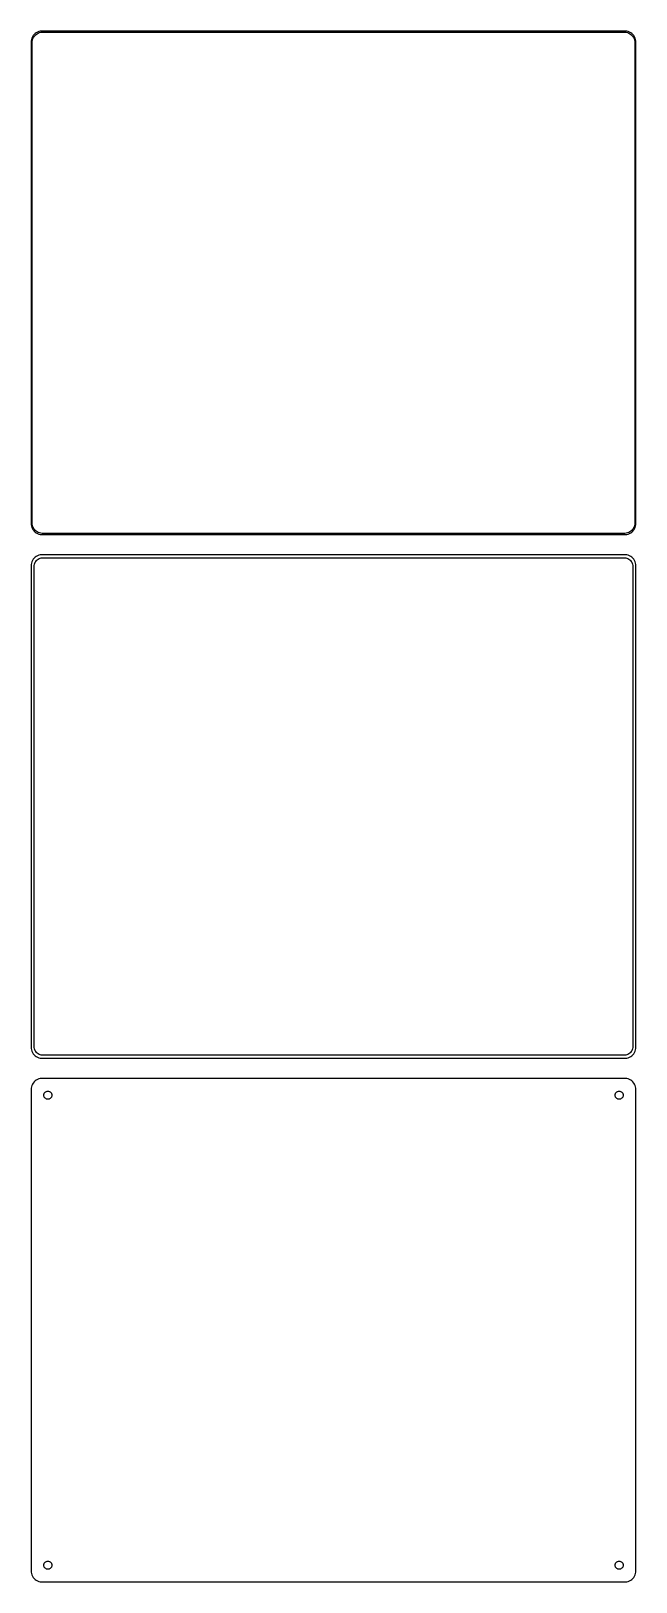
# Model space of a CAD drawing. Header units: metres. Extents: x -135 to 135, y 356 to 1048.
import ezdxf

# ---------------------------------------------------------------- set-up
doc = ezdxf.new("R2010")
doc.units = ezdxf.units.M

msp = doc.modelspace()

# ---------------------------------------------------------------- linework, layer by layer
for p, q in [((-134.045, 1046.44), (-134.382, 1045.91)), ((-133.645, 1046.92), (-134.045, 1046.44)), ((-133.187, 1047.35), (-133.645, 1046.92)), ((-133.593, 1046.04), (-133.213, 1046.5)), ((-133.213, 1046.5), (-132.778, 1046.91)), ((-132.679, 1047.72), (-133.187, 1047.35)), ((-132.778, 1046.91), (-132.295, 1047.26)), ((-132.129, 1048.02), (-132.679, 1047.72)), ((-132.295, 1047.26), (-131.772, 1047.55)), ((-131.545, 1048.26), (-132.129, 1048.02)), ((-131.772, 1047.55), (-131.218, 1047.77)), ((-130.937, 1048.41), (-131.545, 1048.26)), ((-131.218, 1047.77), (-130.64, 1047.92)), ((-130.314, 1048.49), (-130.937, 1048.41)), ((-130.64, 1047.92), (-130.048, 1047.99)), ((130.314, 1048.49), (-130.314, 1048.49)), ((-130.048, 1047.99), (130.048, 1047.99)), ((130.048, 1047.99), (130.64, 1047.92)), ((130.937, 1048.41), (130.314, 1048.49)), ((130.64, 1047.92), (131.218, 1047.77)), ((131.545, 1048.26), (130.937, 1048.41)), ((131.218, 1047.77), (131.772, 1047.55)), ((132.129, 1048.02), (131.545, 1048.26)), ((131.772, 1047.55), (132.295, 1047.26)), ((132.679, 1047.72), (132.129, 1048.02)), ((132.295, 1047.26), (132.778, 1046.91)), ((133.187, 1047.35), (132.679, 1047.72)), ((132.778, 1046.91), (133.213, 1046.5)), ((133.645, 1046.92), (133.187, 1047.35)), ((133.213, 1046.5), (133.593, 1046.04)), ((134.045, 1046.44), (133.645, 1046.92)), ((134.382, 1045.91), (134.045, 1046.44)), ((-134.961, 1044.13), (-135, 1043.5)), ((-135, 1043.5), (-135, 828.5)), ((-134.843, 1044.74), (-134.961, 1044.13)), ((-134.649, 1045.34), (-134.843, 1044.74)), ((-134.382, 1045.91), (-134.649, 1045.34)), ((-134.5, 1043.25), (-134.463, 1043.85)), ((-134.5, 828.75), (-134.5, 1043.25)), ((-134.463, 1043.85), (-134.351, 1044.43)), ((-134.351, 1044.43), (-134.166, 1045)), ((-134.166, 1045), (-133.912, 1045.54)), ((-133.912, 1045.54), (-133.593, 1046.04)), ((133.593, 1046.04), (133.912, 1045.54)), ((133.912, 1045.54), (134.166, 1045)), ((134.166, 1045), (134.351, 1044.43)), ((134.351, 1044.43), (134.463, 1043.85)), ((134.649, 1045.34), (134.382, 1045.91)), ((134.463, 1043.85), (134.5, 1043.25)), ((134.5, 1043.25), (134.5, 828.75)), ((134.843, 1044.74), (134.649, 1045.34)), ((134.961, 1044.13), (134.843, 1044.74)), ((135, 1043.5), (134.961, 1044.13)), ((135, 828.5), (135, 1043.5)), ((-135, 828.5), (-134.961, 827.873)), ((-134.961, 827.873), (-134.843, 827.257)), ((-134.843, 827.257), (-134.649, 826.659)), ((-134.649, 826.659), (-134.382, 826.091)), ((-134.463, 828.155), (-134.5, 828.75)), ((-134.351, 827.569), (-134.463, 828.155)), ((-134.382, 826.091), (-134.045, 825.561)), ((-134.166, 827.001), (-134.351, 827.569)), ((-133.912, 826.462), (-134.166, 827.001)), ((-134.045, 825.561), (-133.645, 825.077)), ((-133.593, 825.958), (-133.912, 826.462)), ((-133.645, 825.077), (-133.187, 824.647)), ((-133.213, 825.498), (-133.593, 825.958)), ((-132.778, 825.09), (-133.213, 825.498)), ((-133.187, 824.647), (-132.679, 824.278)), ((-132.295, 824.739), (-132.778, 825.09)), ((-131.772, 824.452), (-132.295, 824.739)), ((132.295, 824.739), (131.772, 824.452)), ((132.778, 825.09), (132.295, 824.739)), ((132.679, 824.278), (133.187, 824.647)), ((133.213, 825.498), (132.778, 825.09)), ((133.187, 824.647), (133.645, 825.077)), ((133.593, 825.958), (133.213, 825.498)), ((133.912, 826.462), (133.593, 825.958)), ((133.645, 825.077), (134.045, 825.561)), ((134.166, 827.001), (133.912, 826.462)), ((134.045, 825.561), (134.382, 826.091)), ((134.351, 827.569), (134.166, 827.001)), ((134.463, 828.155), (134.351, 827.569)), ((134.382, 826.091), (134.649, 826.659)), ((134.5, 828.75), (134.463, 828.155)), ((134.649, 826.659), (134.843, 827.257)), ((134.843, 827.257), (134.961, 827.873)), ((134.961, 827.873), (135, 828.5)), ((-132.679, 824.278), (-132.129, 823.976)), ((-132.129, 823.976), (-131.545, 823.745)), ((-131.218, 824.232), (-131.772, 824.452)), ((-131.545, 823.745), (-130.937, 823.589)), ((-130.64, 824.084), (-131.218, 824.232)), ((-130.937, 823.589), (-130.314, 823.51)), ((-130.048, 824.009), (-130.64, 824.084)), ((-130.314, 823.51), (130.314, 823.51)), ((130.048, 824.009), (-130.048, 824.009)), ((130.64, 824.084), (130.048, 824.009)), ((130.314, 823.51), (130.937, 823.589)), ((131.218, 824.232), (130.64, 824.084)), ((130.937, 823.589), (131.545, 823.745)), ((131.772, 824.452), (131.218, 824.232)), ((131.545, 823.745), (132.129, 823.976)), ((132.129, 823.976), (132.679, 824.278)), ((-134.649, 811.341), (-134.843, 810.743)), ((-134.382, 811.909), (-134.649, 811.341)), ((-134.045, 812.439), (-134.382, 811.909)), ((-133.645, 812.923), (-134.045, 812.439)), ((-133.187, 813.353), (-133.645, 812.923)), ((-133.348, 810.674), (-133.141, 811.114)), ((-132.679, 813.722), (-133.187, 813.353)), ((-133.141, 811.114), (-132.88, 811.524)), ((-132.88, 811.524), (-132.571, 811.899)), ((-132.129, 814.024), (-132.679, 813.722)), ((-132.571, 811.899), (-132.216, 812.231)), ((-132.216, 812.231), (-131.823, 812.517)), ((-131.545, 814.255), (-132.129, 814.024)), ((-131.823, 812.517), (-131.398, 812.751)), ((-130.937, 814.411), (-131.545, 814.255)), ((-131.398, 812.751), (-130.946, 812.93)), ((-130.946, 812.93), (-130.475, 813.051)), ((-130.314, 814.49), (-130.937, 814.411)), ((-130.475, 813.051), (-129.993, 813.112)), ((130.314, 814.49), (-130.314, 814.49)), ((-129.993, 813.112), (129.993, 813.112)), ((129.993, 813.112), (130.475, 813.051)), ((130.937, 814.411), (130.314, 814.49)), ((130.475, 813.051), (130.946, 812.93)), ((131.545, 814.255), (130.937, 814.411)), ((130.946, 812.93), (131.398, 812.751)), ((131.398, 812.751), (131.823, 812.517)), ((132.129, 814.024), (131.545, 814.255)), ((131.823, 812.517), (132.216, 812.231)), ((132.679, 813.722), (132.129, 814.024)), ((132.216, 812.231), (132.571, 811.899)), ((132.571, 811.899), (132.88, 811.524)), ((133.187, 813.353), (132.679, 813.722)), ((132.88, 811.524), (133.141, 811.114)), ((133.141, 811.114), (133.348, 810.674)), ((133.645, 812.923), (133.187, 813.353)), ((134.045, 812.439), (133.645, 812.923)), ((134.382, 811.909), (134.045, 812.439)), ((134.649, 811.341), (134.382, 811.909)), ((134.843, 810.743), (134.649, 811.341)), ((-134.961, 810.127), (-135, 809.5)), ((-135, 809.5), (-135, 594.5)), ((-134.843, 810.743), (-134.961, 810.127)), ((-133.619, 809.25), (-133.589, 809.735)), ((-133.619, 594.75), (-133.619, 809.25)), ((-133.589, 809.735), (-133.498, 810.212)), ((-133.498, 810.212), (-133.348, 810.674)), ((133.348, 810.674), (133.498, 810.212)), ((133.498, 810.212), (133.589, 809.735)), ((133.589, 809.735), (133.619, 809.25)), ((133.619, 809.25), (133.619, 594.75)), ((134.961, 810.127), (134.843, 810.743)), ((135, 809.5), (134.961, 810.127)), ((135, 594.5), (135, 809.5)), ((-135, 594.5), (-134.961, 593.873)), ((-134.961, 593.873), (-134.843, 593.257)), ((-134.843, 593.257), (-134.649, 592.659)), ((-134.649, 592.659), (-134.382, 592.091)), ((-134.382, 592.091), (-134.045, 591.561)), ((-134.045, 591.561), (-133.645, 591.077)), ((-133.645, 591.077), (-133.187, 590.647)), ((-133.589, 594.265), (-133.619, 594.75)), ((-133.498, 593.788), (-133.589, 594.265)), ((-133.348, 593.326), (-133.498, 593.788)), ((-133.141, 592.886), (-133.348, 593.326)), ((-133.187, 590.647), (-132.679, 590.278)), ((-132.88, 592.476), (-133.141, 592.886)), ((-132.571, 592.101), (-132.88, 592.476)), ((-132.679, 590.278), (-132.129, 589.976)), ((-132.216, 591.769), (-132.571, 592.101)), ((-131.823, 591.483), (-132.216, 591.769)), ((-132.129, 589.976), (-131.545, 589.745)), ((-131.398, 591.249), (-131.823, 591.483)), ((-131.545, 589.745), (-130.937, 589.589)), ((-130.946, 591.07), (-131.398, 591.249)), ((-130.475, 590.949), (-130.946, 591.07)), ((-130.937, 589.589), (-130.314, 589.51)), ((-129.993, 590.888), (-130.475, 590.949)), ((-130.314, 589.51), (130.314, 589.51)), ((129.993, 590.888), (-129.993, 590.888)), ((130.475, 590.949), (129.993, 590.888)), ((130.314, 589.51), (130.937, 589.589)), ((130.946, 591.07), (130.475, 590.949)), ((130.937, 589.589), (131.545, 589.745)), ((131.398, 591.249), (130.946, 591.07)), ((131.823, 591.483), (131.398, 591.249)), ((131.545, 589.745), (132.129, 589.976)), ((132.216, 591.769), (131.823, 591.483)), ((132.129, 589.976), (132.679, 590.278)), ((132.571, 592.101), (132.216, 591.769)), ((132.88, 592.476), (132.571, 592.101)), ((132.679, 590.278), (133.187, 590.647)), ((133.141, 592.886), (132.88, 592.476)), ((133.348, 593.326), (133.141, 592.886)), ((133.187, 590.647), (133.645, 591.077)), ((133.498, 593.788), (133.348, 593.326)), ((133.589, 594.265), (133.498, 593.788)), ((133.619, 594.75), (133.589, 594.265)), ((133.645, 591.077), (134.045, 591.561)), ((134.045, 591.561), (134.382, 592.091)), ((134.382, 592.091), (134.649, 592.659)), ((134.649, 592.659), (134.843, 593.257)), ((134.843, 593.257), (134.961, 593.873)), ((134.961, 593.873), (135, 594.5)), ((-134.961, 576.127), (-135, 575.5)), ((-135, 575.5), (-135, 360.5)), ((-134.843, 576.743), (-134.961, 576.127)), ((-134.649, 577.341), (-134.843, 576.743)), ((-134.382, 577.909), (-134.649, 577.341)), ((-134.045, 578.439), (-134.382, 577.909)), ((-133.645, 578.923), (-134.045, 578.439)), ((-133.187, 579.353), (-133.645, 578.923)), ((-132.679, 579.722), (-133.187, 579.353)), ((-132.129, 580.024), (-132.679, 579.722)), ((-131.545, 580.255), (-132.129, 580.024)), ((-130.937, 580.411), (-131.545, 580.255)), ((-130.314, 580.49), (-130.937, 580.411)), ((130.314, 580.49), (-130.314, 580.49)), ((130.937, 580.411), (130.314, 580.49)), ((131.545, 580.255), (130.937, 580.411)), ((132.129, 580.024), (131.545, 580.255)), ((132.679, 579.722), (132.129, 580.024)), ((133.187, 579.353), (132.679, 579.722)), ((133.645, 578.923), (133.187, 579.353)), ((134.045, 578.439), (133.645, 578.923)), ((134.382, 577.909), (134.045, 578.439)), ((134.649, 577.341), (134.382, 577.909)), ((134.843, 576.743), (134.649, 577.341)), ((134.961, 576.127), (134.843, 576.743)), ((135, 575.5), (134.961, 576.127)), ((135, 360.5), (135, 575.5)), ((-129.3, 573), (-129.286, 573.226)), ((-129.286, 572.774), (-129.3, 573)), ((-129.286, 573.226), (-129.243, 573.448)), ((-129.243, 572.552), (-129.286, 572.774)), ((-129.243, 573.448), (-129.174, 573.663)), ((-129.174, 572.337), (-129.243, 572.552)), ((-129.174, 573.663), (-129.077, 573.867)), ((-129.077, 572.133), (-129.174, 572.337)), ((-129.077, 573.867), (-128.956, 574.058)), ((-128.956, 571.942), (-129.077, 572.133)), ((-128.956, 574.058), (-128.812, 574.232)), ((-128.812, 571.768), (-128.956, 571.942)), ((-128.812, 574.232), (-128.647, 574.387)), ((-128.647, 571.613), (-128.812, 571.768)), ((-128.647, 574.387), (-128.464, 574.52)), ((-128.464, 571.48), (-128.647, 571.613)), ((-128.464, 574.52), (-128.266, 574.629)), ((-128.266, 571.371), (-128.464, 571.48)), ((-128.266, 574.629), (-128.056, 574.712)), ((-128.056, 571.288), (-128.266, 571.371)), ((-128.056, 574.712), (-127.837, 574.768)), ((-127.837, 571.232), (-128.056, 571.288)), ((-127.837, 574.768), (-127.613, 574.796)), ((-127.613, 571.204), (-127.837, 571.232)), ((-127.613, 574.796), (-127.387, 574.796)), ((-127.387, 571.204), (-127.613, 571.204)), ((-127.387, 574.796), (-127.163, 574.768)), ((-127.163, 571.232), (-127.387, 571.204)), ((-127.163, 574.768), (-126.944, 574.712)), ((-126.944, 571.288), (-127.163, 571.232)), ((-126.944, 574.712), (-126.734, 574.629)), ((-126.734, 571.371), (-126.944, 571.288)), ((-126.734, 574.629), (-126.536, 574.52)), ((-126.536, 571.48), (-126.734, 571.371)), ((-126.536, 574.52), (-126.353, 574.387)), ((-126.353, 571.613), (-126.536, 571.48)), ((-126.353, 574.387), (-126.188, 574.232)), ((-126.188, 571.768), (-126.353, 571.613)), ((-126.188, 574.232), (-126.044, 574.058)), ((-126.044, 571.942), (-126.188, 571.768)), ((-126.044, 574.058), (-125.923, 573.867)), ((-125.923, 572.133), (-126.044, 571.942)), ((-125.923, 573.867), (-125.826, 573.663)), ((-125.826, 572.337), (-125.923, 572.133)), ((-125.826, 573.663), (-125.757, 573.448)), ((-125.757, 572.552), (-125.826, 572.337)), ((-125.757, 573.448), (-125.714, 573.226)), ((-125.714, 572.774), (-125.757, 572.552)), ((-125.714, 573.226), (-125.7, 573)), ((-125.7, 573), (-125.714, 572.774)), ((125.7, 573), (125.714, 573.226)), ((125.714, 572.774), (125.7, 573)), ((125.714, 573.226), (125.757, 573.448)), ((125.757, 572.552), (125.714, 572.774)), ((125.757, 573.448), (125.826, 573.663)), ((125.826, 572.337), (125.757, 572.552)), ((125.826, 573.663), (125.923, 573.867)), ((125.923, 572.133), (125.826, 572.337)), ((125.923, 573.867), (126.044, 574.058)), ((126.044, 571.942), (125.923, 572.133)), ((126.044, 574.058), (126.188, 574.232)), ((126.188, 571.768), (126.044, 571.942)), ((126.188, 574.232), (126.353, 574.387)), ((126.353, 571.613), (126.188, 571.768)), ((126.353, 574.387), (126.536, 574.52)), ((126.536, 571.48), (126.353, 571.613)), ((126.536, 574.52), (126.734, 574.629)), ((126.734, 571.371), (126.536, 571.48)), ((126.734, 574.629), (126.944, 574.712)), ((126.944, 571.288), (126.734, 571.371)), ((126.944, 574.712), (127.163, 574.768)), ((127.163, 571.232), (126.944, 571.288)), ((127.163, 574.768), (127.387, 574.796)), ((127.387, 571.204), (127.163, 571.232)), ((127.387, 574.796), (127.613, 574.796)), ((127.613, 571.204), (127.387, 571.204)), ((127.613, 574.796), (127.837, 574.768)), ((127.837, 571.232), (127.613, 571.204)), ((127.837, 574.768), (128.056, 574.712)), ((128.056, 571.288), (127.837, 571.232)), ((128.056, 574.712), (128.266, 574.629)), ((128.266, 571.371), (128.056, 571.288)), ((128.266, 574.629), (128.464, 574.52)), ((128.464, 571.48), (128.266, 571.371)), ((128.464, 574.52), (128.647, 574.387)), ((128.647, 571.613), (128.464, 571.48)), ((128.647, 574.387), (128.812, 574.232)), ((128.812, 571.768), (128.647, 571.613)), ((128.812, 574.232), (128.956, 574.058)), ((128.956, 571.942), (128.812, 571.768)), ((128.956, 574.058), (129.077, 573.867)), ((129.077, 572.133), (128.956, 571.942)), ((129.077, 573.867), (129.174, 573.663)), ((129.174, 572.337), (129.077, 572.133)), ((129.174, 573.663), (129.243, 573.448)), ((129.243, 572.552), (129.174, 572.337)), ((129.243, 573.448), (129.286, 573.226)), ((129.286, 572.774), (129.243, 572.552)), ((129.286, 573.226), (129.3, 573)), ((129.3, 573), (129.286, 572.774)), ((-135, 360.5), (-134.961, 359.873)), ((-129.3, 363), (-129.286, 363.226)), ((-129.286, 362.774), (-129.3, 363)), ((-129.286, 363.226), (-129.243, 363.448)), ((-129.243, 362.552), (-129.286, 362.774)), ((-129.243, 363.448), (-129.174, 363.663)), ((-129.174, 362.337), (-129.243, 362.552)), ((-129.174, 363.663), (-129.077, 363.867)), ((-129.077, 362.133), (-129.174, 362.337)), ((-129.077, 363.867), (-128.956, 364.058)), ((-128.956, 361.942), (-129.077, 362.133)), ((-128.956, 364.058), (-128.812, 364.232)), ((-128.812, 361.768), (-128.956, 361.942)), ((-128.812, 364.232), (-128.647, 364.387)), ((-128.647, 361.613), (-128.812, 361.768)), ((-128.647, 364.387), (-128.464, 364.52)), ((-128.464, 361.48), (-128.647, 361.613)), ((-128.464, 364.52), (-128.266, 364.629)), ((-128.266, 361.371), (-128.464, 361.48)), ((-128.266, 364.629), (-128.056, 364.712)), ((-128.056, 361.288), (-128.266, 361.371)), ((-128.056, 364.712), (-127.837, 364.768)), ((-127.837, 361.232), (-128.056, 361.288)), ((-127.837, 364.768), (-127.613, 364.796)), ((-127.613, 361.204), (-127.837, 361.232)), ((-127.613, 364.796), (-127.387, 364.796)), ((-127.387, 361.204), (-127.613, 361.204)), ((-127.387, 364.796), (-127.163, 364.768)), ((-127.163, 361.232), (-127.387, 361.204)), ((-127.163, 364.768), (-126.944, 364.712)), ((-126.944, 361.288), (-127.163, 361.232)), ((-126.944, 364.712), (-126.734, 364.629)), ((-126.734, 361.371), (-126.944, 361.288)), ((-126.734, 364.629), (-126.536, 364.52)), ((-126.536, 361.48), (-126.734, 361.371)), ((-126.536, 364.52), (-126.353, 364.387)), ((-126.353, 361.613), (-126.536, 361.48)), ((-126.353, 364.387), (-126.188, 364.232)), ((-126.188, 361.768), (-126.353, 361.613)), ((-126.188, 364.232), (-126.044, 364.058)), ((-126.044, 361.942), (-126.188, 361.768)), ((-126.044, 364.058), (-125.923, 363.867)), ((-125.923, 362.133), (-126.044, 361.942)), ((-125.923, 363.867), (-125.826, 363.663)), ((-125.826, 362.337), (-125.923, 362.133)), ((-125.826, 363.663), (-125.757, 363.448)), ((-125.757, 362.552), (-125.826, 362.337)), ((-125.757, 363.448), (-125.714, 363.226)), ((-125.714, 362.774), (-125.757, 362.552)), ((-125.714, 363.226), (-125.7, 363)), ((-125.7, 363), (-125.714, 362.774)), ((125.7, 363), (125.714, 363.226)), ((125.714, 362.774), (125.7, 363)), ((125.714, 363.226), (125.757, 363.448)), ((125.757, 362.552), (125.714, 362.774)), ((125.757, 363.448), (125.826, 363.663)), ((125.826, 362.337), (125.757, 362.552)), ((125.826, 363.663), (125.923, 363.867)), ((125.923, 362.133), (125.826, 362.337)), ((125.923, 363.867), (126.044, 364.058)), ((126.044, 361.942), (125.923, 362.133)), ((126.044, 364.058), (126.188, 364.232)), ((126.188, 361.768), (126.044, 361.942)), ((126.188, 364.232), (126.353, 364.387)), ((126.353, 361.613), (126.188, 361.768)), ((126.353, 364.387), (126.536, 364.52)), ((126.536, 361.48), (126.353, 361.613)), ((126.536, 364.52), (126.734, 364.629)), ((126.734, 361.371), (126.536, 361.48)), ((126.734, 364.629), (126.944, 364.712)), ((126.944, 361.288), (126.734, 361.371)), ((126.944, 364.712), (127.163, 364.768)), ((127.163, 361.232), (126.944, 361.288)), ((127.163, 364.768), (127.387, 364.796)), ((127.387, 361.204), (127.163, 361.232)), ((127.387, 364.796), (127.613, 364.796)), ((127.613, 361.204), (127.387, 361.204)), ((127.613, 364.796), (127.837, 364.768)), ((127.837, 361.232), (127.613, 361.204)), ((127.837, 364.768), (128.056, 364.712)), ((128.056, 361.288), (127.837, 361.232)), ((128.056, 364.712), (128.266, 364.629)), ((128.266, 361.371), (128.056, 361.288)), ((128.266, 364.629), (128.464, 364.52)), ((128.464, 361.48), (128.266, 361.371)), ((128.464, 364.52), (128.647, 364.387)), ((128.647, 361.613), (128.464, 361.48)), ((128.647, 364.387), (128.812, 364.232)), ((128.812, 361.768), (128.647, 361.613)), ((128.812, 364.232), (128.956, 364.058)), ((128.956, 361.942), (128.812, 361.768)), ((128.956, 364.058), (129.077, 363.867)), ((129.077, 362.133), (128.956, 361.942)), ((129.077, 363.867), (129.174, 363.663)), ((129.174, 362.337), (129.077, 362.133)), ((129.174, 363.663), (129.243, 363.448)), ((129.243, 362.552), (129.174, 362.337)), ((129.243, 363.448), (129.286, 363.226)), ((129.286, 362.774), (129.243, 362.552)), ((129.286, 363.226), (129.3, 363)), ((129.3, 363), (129.286, 362.774)), ((134.961, 359.873), (135, 360.5)), ((-134.961, 359.873), (-134.843, 359.257)), ((-134.843, 359.257), (-134.649, 358.659)), ((-134.649, 358.659), (-134.382, 358.091)), ((-134.382, 358.091), (-134.045, 357.561)), ((-134.045, 357.561), (-133.645, 357.077)), ((-133.645, 357.077), (-133.187, 356.647)), ((-133.187, 356.647), (-132.679, 356.278)), ((-132.679, 356.278), (-132.129, 355.976)), ((-132.129, 355.976), (-131.545, 355.745)), ((-131.545, 355.745), (-130.937, 355.589)), ((-130.937, 355.589), (-130.314, 355.51)), ((-130.314, 355.51), (130.314, 355.51)), ((130.314, 355.51), (130.937, 355.589)), ((130.937, 355.589), (131.545, 355.745)), ((131.545, 355.745), (132.129, 355.976)), ((132.129, 355.976), (132.679, 356.278)), ((132.679, 356.278), (133.187, 356.647)), ((133.187, 356.647), (133.645, 357.077)), ((133.645, 357.077), (134.045, 357.561)), ((134.045, 357.561), (134.382, 358.091)), ((134.382, 358.091), (134.649, 358.659)), ((134.649, 358.659), (134.843, 359.257)), ((134.843, 359.257), (134.961, 359.873))]:
    msp.add_line(p, q)

doc.saveas('drawing.dxf')
